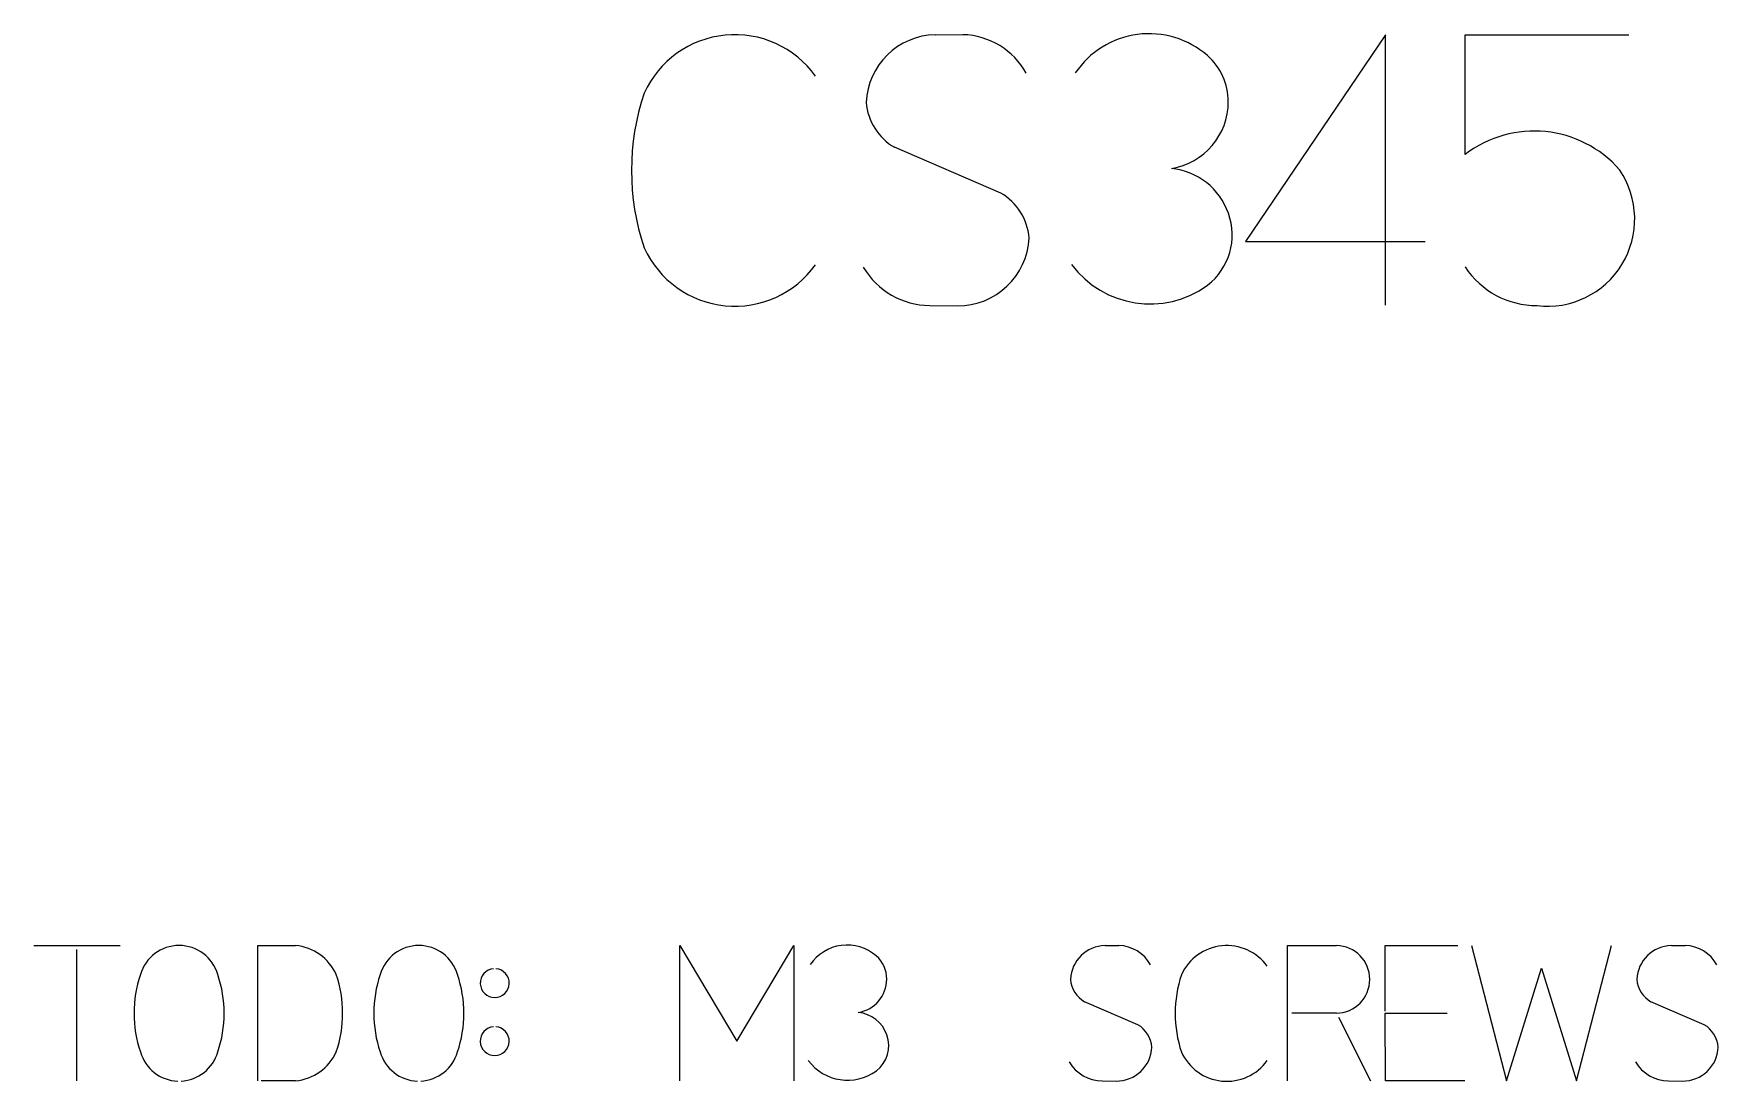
# Model space of a CAD drawing. Header units: inches. Extents: x -9.3 to -3.38, y -0.58 to 3.09.
import ezdxf

# ---------------------------------------------------------------- set-up
doc = ezdxf.new("R2010")
doc.units = ezdxf.units.IN
doc.layers.add('6', color=7, linetype='CONTINUOUS')

msp = doc.modelspace()

# ---------------------------------------------------------------- linework, layer by layer
at = {"layer": '6', "color": 6, "linetype": 'CONTINUOUS'}
for p, q in [((-6.1336, 3.0907), (-6.037, 3.0908)), ((-4.5525, 3.0907), (-5.0445, 2.3647)), ((-4.5525, 2.1407), (-4.5525, 3.0907)), ((-4.2734, 2.6699), (-4.2734, 3.0907)), ((-4.2734, 3.0907), (-3.699, 3.0907)), ((-5.9037, 2.5349), (-6.2776, 2.6954)), ((-5.0445, 2.3647), (-4.4134, 2.3647)), ((-6.1535, 2.1402), (-6.0567, 2.1392)), ((-9.3001, -0.1065), (-8.9964, -0.1065)), ((-8.5128, -0.5815), (-8.5128, -0.1065)), ((-8.5128, -0.1065), (-8.3803, -0.1065)), ((-7.0315, -0.5815), (-7.0315, -0.1065)), ((-7.0315, -0.1065), (-6.8308, -0.4424)), ((-6.8308, -0.4424), (-6.6306, -0.1065)), ((-6.6306, -0.1065), (-6.6306, -0.5815)), ((-5.5376, -0.1065), (-5.4894, -0.1065)), ((-4.8972, -0.5815), (-4.8972, -0.1065)), ((-4.8972, -0.1065), (-4.7248, -0.1065)), ((-4.5537, -0.3369), (-4.5538, -0.1065)), ((-4.5538, -0.1065), (-4.2987, -0.1065)), ((-4.2512, -0.1065), (-4.1282, -0.5815)), ((-3.8822, -0.5815), (-3.7592, -0.1065)), ((-3.5489, -0.1065), (-3.5006, -0.1065)), ((-9.1482, -0.5815), (-9.1482, -0.1209)), ((-4.1282, -0.5815), (-4.0052, -0.1856)), ((-4.0052, -0.1856), (-3.8822, -0.5815)), ((-5.4227, -0.3844), (-5.6097, -0.3042)), ((-4.7249, -0.344), (-4.8816, -0.344)), ((-4.5535, -0.5815), (-4.5537, -0.344)), ((-4.5537, -0.344), (-4.336, -0.344)), ((-3.434, -0.3844), (-3.6209, -0.3042)), ((-4.7181, -0.3575), (-4.6061, -0.5815)), ((-8.3803, -0.5815), (-8.5009, -0.5815)), ((-5.5476, -0.5818), (-5.4992, -0.5823)), ((-4.2749, -0.5815), (-4.5535, -0.5815)), ((-3.5588, -0.5818), (-3.5104, -0.5823))]:
    msp.add_line(p, q, dxfattribs=at)
for centre, radius, start, end in [((-6.838, 2.7414), 0.3494, 35.68003, 155.61317), ((-6.1281, 2.8418), 0.249, 91.26134, 177.49195), ((-6.0457, 2.8257), 0.2652, 29.27171, 88.13615), ((-5.3834, 2.7819), 0.3122, 48.9417, 146.02798), ((-5.3199, 2.8556), 0.2149, 0, 48.81407), ((-6.3546, 2.6142), 0.8463, 161.29413, 198.70587), ((-6.1735, 2.8711), 0.2042, 185.18241, 239.3448), ((-5.3422, 2.8556), 0.2372, 279.08811, 360), ((-4.0308, 2.3544), 0.398, 41.02371, 127.55853), ((-5.3291, 2.3845), 0.2381, 19.43443, 84.11427), ((-3.9843, 2.4439), 0.3064, 263.10415, 34.09792), ((-6.0078, 2.3592), 0.2042, 5.18227, 59.34483), ((-5.3149, 2.3879), 0.2235, 307.7905, 19.82777), ((-6.0542, 2.3892), 0.25, 269.44106, 357.35068), ((-6.838, 2.487), 0.3494, 204.38684, 324.32), ((-6.1508, 2.414), 0.2739, 210.522, 269.44106), ((-5.3799, 2.4886), 0.3431, 216.48301, 306.07403), ((-4.0211, 2.442), 0.3023, 213.43329, 270.016), ((-8.7894, -0.2479), 0.1414, 16.12889, 163.87218), ((-8.3967, -0.2804), 0.1747, 24.38638, 84.61741), ((-7.9476, -0.2479), 0.1414, 16.12889, 163.87218), ((-6.4437, -0.2609), 0.1561, 48.9417, 146.02798), ((-5.5349, -0.231), 0.1245, 91.26134, 177.49195), ((-5.4937, -0.239), 0.1326, 29.27171, 88.13615), ((-5.1103, -0.2812), 0.1747, 35.68003, 155.61317), ((-4.7271, -0.2253), 0.1188, 271.09526, 88.89592), ((-3.5462, -0.231), 0.1245, 91.26134, 177.49195), ((-3.5049, -0.239), 0.1326, 29.27171, 88.13615), ((-6.4119, -0.2241), 0.1075, 0, 48.81407), ((-8.5245, -0.3444), 0.4232, 161.29412, 198.70588), ((-9.0544, -0.3444), 0.4232, 341.29376, 18.70624), ((-8.6384, -0.344), 0.4232, 341.29431, 18.70569), ((-7.6826, -0.3444), 0.4232, 161.29412, 198.70588), ((-8.2125, -0.3444), 0.4232, 341.29376, 18.70624), ((-7.6815, -0.2383), 0.0503, 94.45925, 270.38025), ((-7.6801, -0.2383), 0.0502, 268.83974, 86.32076), ((-6.423, -0.2241), 0.1186, 279.08811, 360), ((-5.5576, -0.2163), 0.1021, 185.18241, 239.3448), ((-4.8686, -0.3448), 0.4232, 161.29413, 198.70587), ((-3.5689, -0.2163), 0.1021, 185.18241, 239.3448), ((-6.4165, -0.4596), 0.1191, 19.43443, 84.11427), ((-7.6818, -0.4418), 0.0502, 94.09713, 270.74236), ((-7.6805, -0.4418), 0.0502, 269.22029, 85.94021), ((-5.4748, -0.4723), 0.1021, 5.18227, 59.34483), ((-3.486, -0.4723), 0.1021, 5.18227, 59.34483), ((-6.4094, -0.4579), 0.1118, 307.7905, 19.82777), ((-5.498, -0.4573), 0.125, 269.44106, 357.35068), ((-3.5092, -0.4573), 0.125, 269.44106, 357.35068), ((-8.7894, -0.4411), 0.1413, 196.00483, 267.94838), ((-8.7894, -0.4411), 0.1413, 272.76397, 343.99411), ((-8.3967, -0.4076), 0.1747, 275.38245, 335.61361), ((-7.9476, -0.4411), 0.1413, 196.00483, 267.94838), ((-7.9476, -0.4411), 0.1413, 272.76397, 343.99411), ((-6.4419, -0.4076), 0.1716, 216.48301, 306.07403), ((-5.5462, -0.4449), 0.1369, 210.522, 269.44106), ((-5.1103, -0.4084), 0.1747, 204.38684, 324.32), ((-3.5575, -0.4449), 0.1369, 210.522, 269.44106)]:
    msp.add_arc(centre, radius, start, end, dxfattribs=at)

doc.saveas('drawing.dxf')
